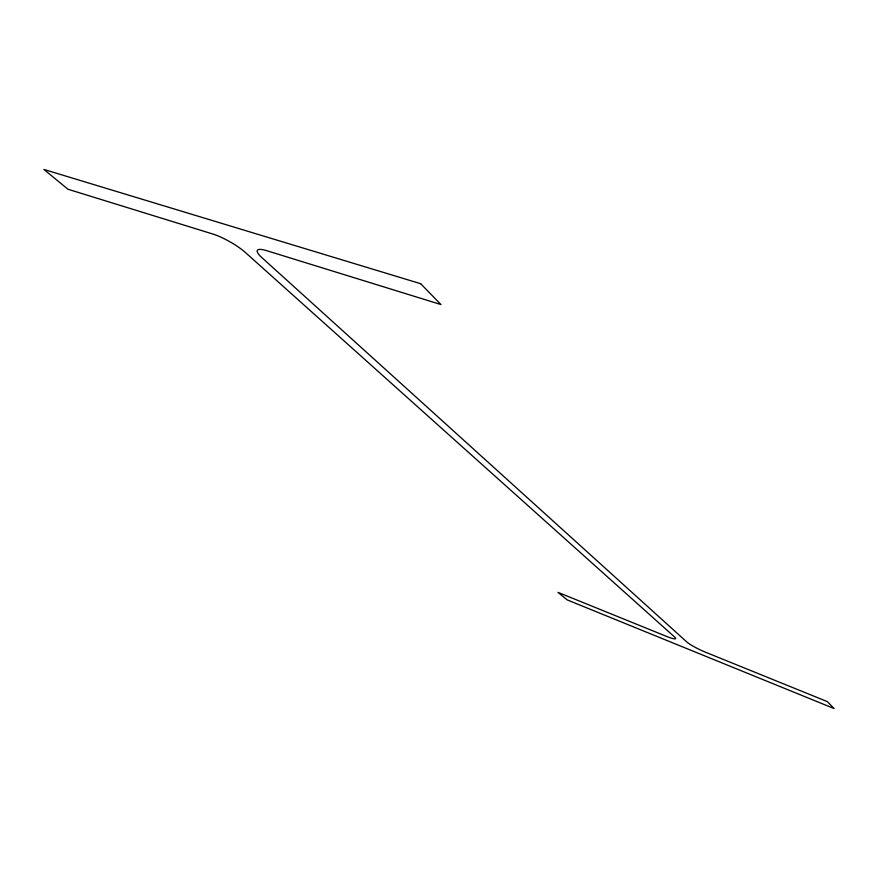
<?xml version="1.0" encoding="UTF-8"?>
<svg xmlns="http://www.w3.org/2000/svg" width="878" height="878" viewBox="0 0 878 878"><rect width="100%" height="100%" fill="white"/><g stroke="black" fill="none" stroke-linecap="round" stroke-linejoin="round"><path stroke-width="1.32" d="M420.672 283.704L43.9 169.443L67.968 189.242L212.838 234.031A26.142 5.597 29.5 0 1 245.324 252.436L674.666 637.055A15.98 2.206 25.9 0 1 666.731 636.462L558.002 592.365L567.133 599.872L834.1 708.557L827.35 701.621L705.671 652.266A16.265 2.261 25.7 0 1 686.815 641.972L261.874 257.616A26.592 5.905 29.2 0 1 266.55 250.636L440.965 304.556L420.672 283.704"/></g></svg>
